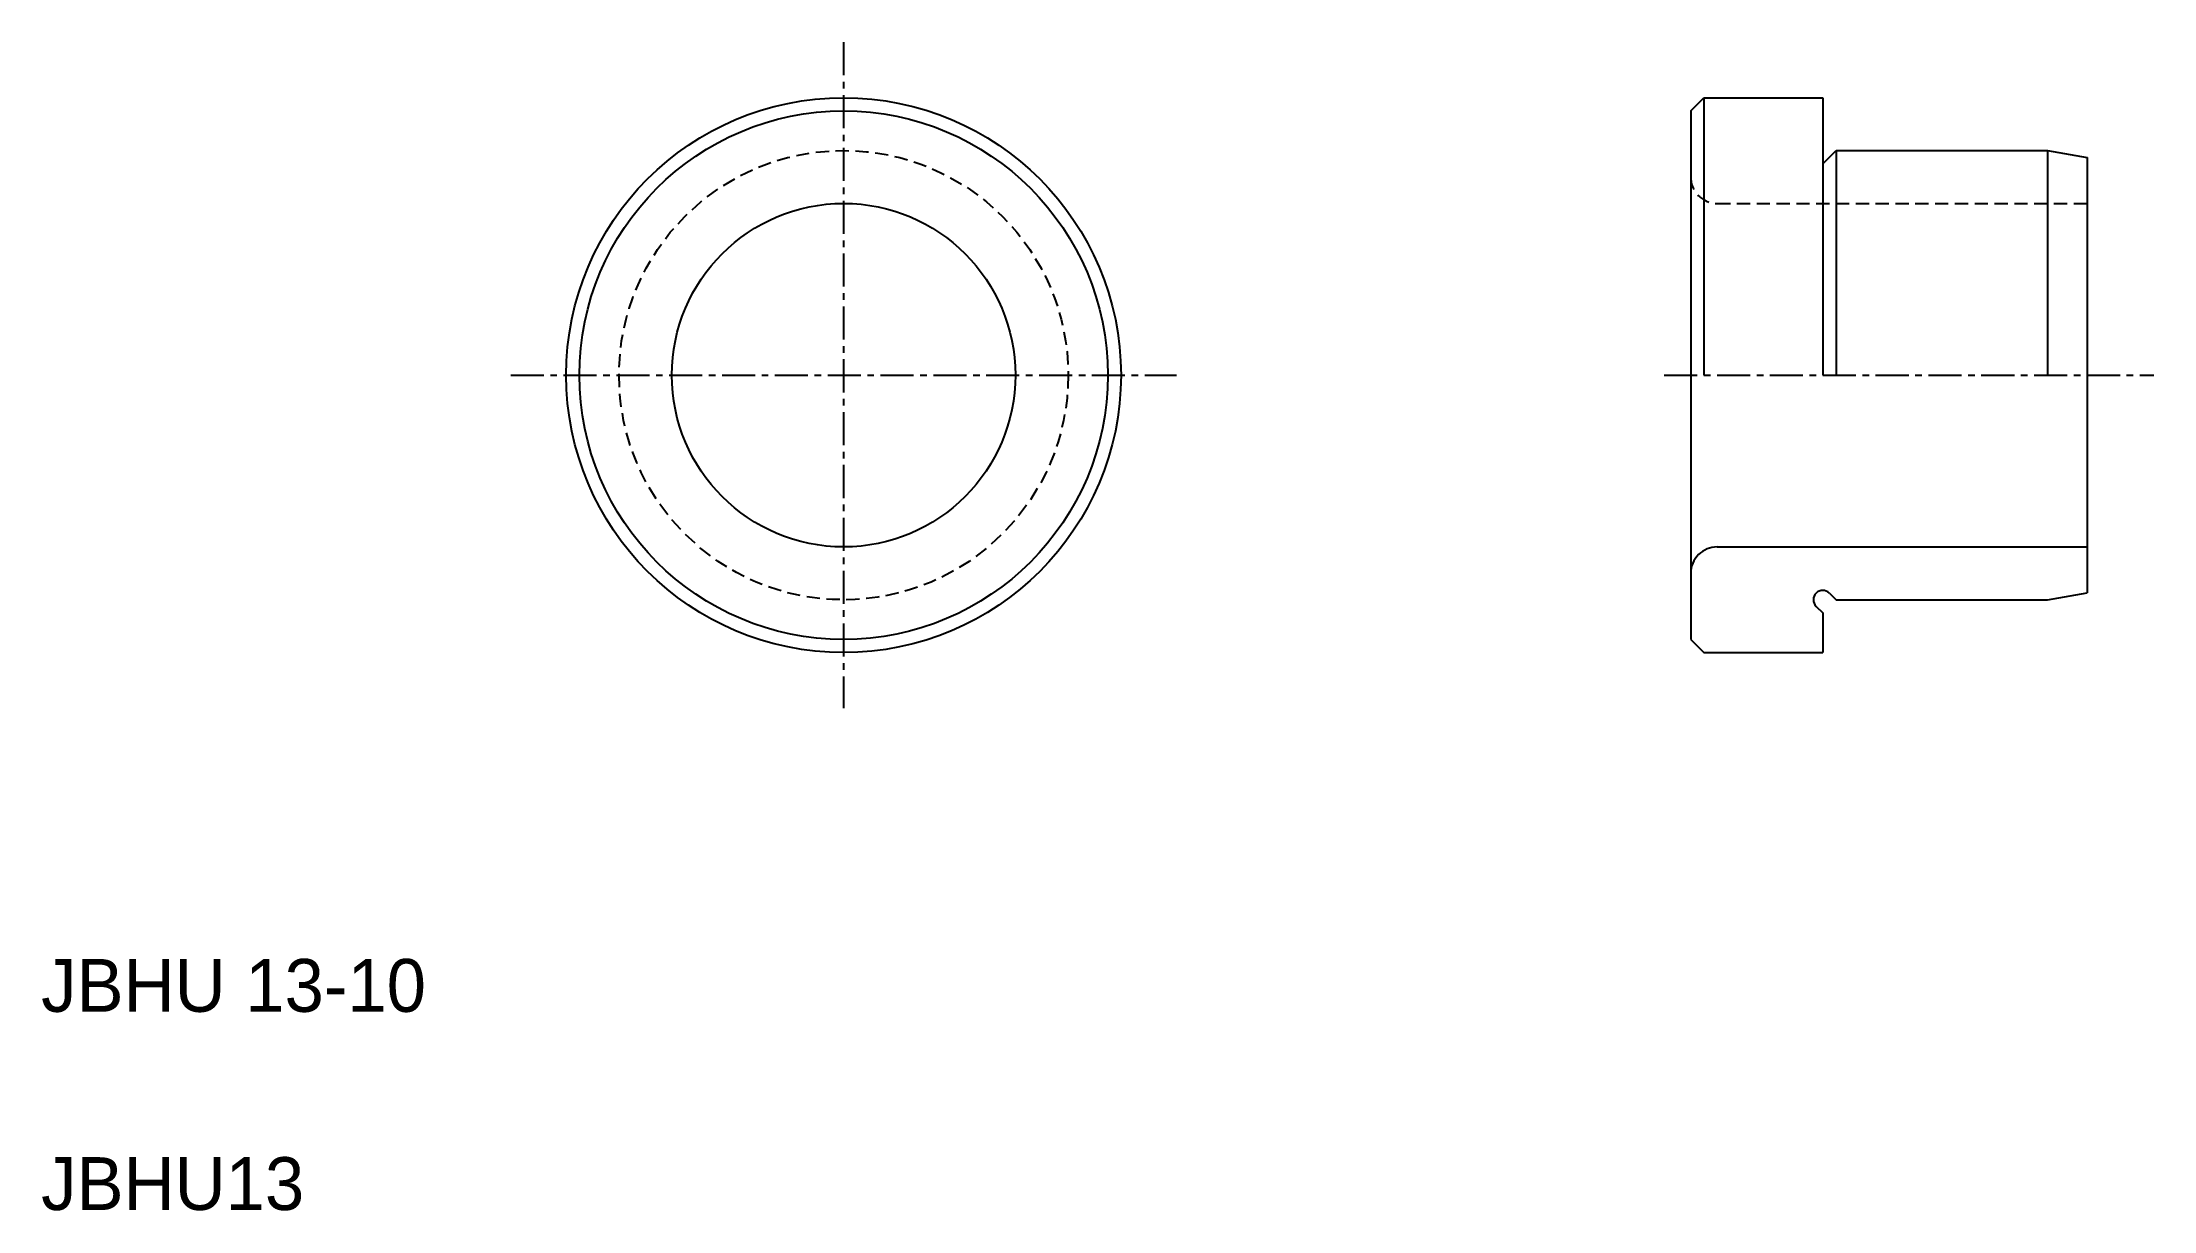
# Model space of a CAD drawing. Extents: x 52.2 to 132.1, y 65.9 to 110.1.
import ezdxf

# ---------------------------------------------------------------- set-up
doc = ezdxf.new("R2010")
doc.units = 0
doc.linetypes.add('CENTER', pattern=[2, 1.25, -0.25, 0.25, -0.25])
doc.linetypes.add('DASHED', pattern=[0.75, 0.5, -0.25])
doc.layers.get('0').update_dxf_attribs({"linetype": 'CONTINUOUS'})
doc.layers.add('CENTER', color=1, linetype='CENTER')

msp = doc.modelspace()

# ---------------------------------------------------------------- linework, layer by layer
at = {"color": 7, "linetype": 'CONTINUOUS'}
for p, q in [((114.623, 107.496), (115.123, 107.996)), ((115.123, 107.996), (115.123, 97.496)), ((115.123, 107.996), (119.623, 107.996)), ((119.623, 107.996), (119.623, 97.496)), ((114.623, 107.496), (114.623, 87.496)), ((119.623, 105.496), (120.123, 105.996)), ((120.123, 105.996), (120.123, 97.496)), ((120.123, 105.996), (128.123, 105.996)), ((128.123, 105.996), (128.123, 97.496)), ((128.123, 105.996), (129.623, 105.731)), ((129.623, 105.731), (129.623, 89.26)), ((119.623, 104.746), (119.623, 104.746)), ((119.623, 103.996), (119.623, 103.996)), ((115.623, 90.996), (129.623, 90.996)), ((119.373, 88.746), (119.623, 88.496)), ((119.873, 89.246), (120.123, 88.996)), ((120.123, 88.996), (128.123, 88.996)), ((128.123, 88.996), (129.623, 89.26)), ((119.623, 88.496), (119.623, 86.996)), ((114.623, 87.496), (115.123, 86.996)), ((115.123, 86.996), (119.623, 86.996))]:
    msp.add_line(p, q, dxfattribs=at)
at = {"color": 3, "linetype": 'DASHED'}
msp.add_line((115.623, 103.996), (129.623, 103.996), dxfattribs=at)
at = {"color": 7, "linetype": 'CONTINUOUS'}
for radius in [10.5, 10, 6.5]:
    msp.add_circle((82.56, 97.496), radius, dxfattribs=at)
at = {"color": 3, "linetype": 'DASHED'}
msp.add_circle((82.56, 97.496), 8.5, dxfattribs=at)
msp.add_arc((115.623, 104.996), 1, 179.99999, 270, dxfattribs=at)
at = {"color": 7, "linetype": 'CONTINUOUS'}
for centre, radius, start, end in [((115.623, 89.996), 1, 90, 180.00001), ((119.623, 88.996), 0.354, 45, 225)]:
    msp.add_arc(centre, radius, start, end, dxfattribs=at)
at = {"layer": 'CENTER', "color": 1, "linetype": 'CENTER'}
for p, q in [((82.56, 110.096), (82.56, 84.896)), ((69.96, 97.496), (95.16, 97.496)), ((113.623, 97.496), (132.15, 97.496))]:
    msp.add_line(p, q, dxfattribs=at)

# ---------------------------------------------------------------- texts
at = {"color": 7, "linetype": 'CONTINUOUS'}
for s, p in [('JBHU 13-10', (52.186, 73.401)), ('JBHU13', (52.186, 65.901))]:
    msp.add_text(s, height=2, dxfattribs=at).set_placement(p)

doc.saveas('drawing.dxf')
